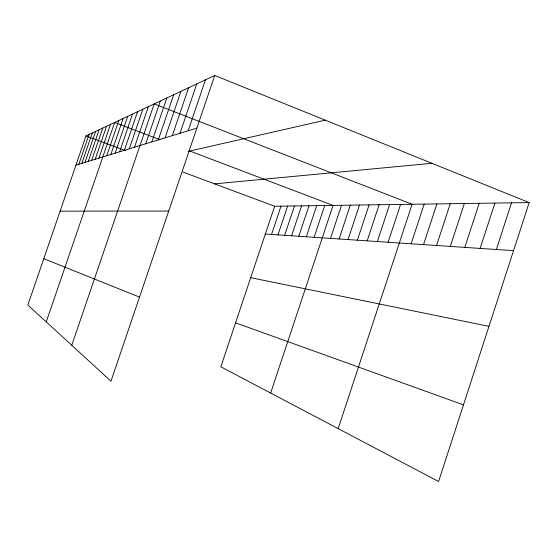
<?xml version="1.0" encoding="UTF-8"?>
<svg xmlns="http://www.w3.org/2000/svg" width="557" height="557" viewBox="0 0 557 557"><rect width="100%" height="100%" fill="white"/><g stroke="black" fill="none" stroke-linecap="round" stroke-linejoin="round"><path stroke-width="0.84" d="M496.35 249.501L511.528 202.845M529.15 202.595L438.589 481.52L220.837 366.819L274.636 206.243L529.15 202.595L214.73 75.48L85.987 135.922L27.85 305.027L110.982 381.211L214.73 75.48M450.3 246.417L464.336 203.521M464.803 247.385L479.201 203.312M480.127 248.415L494.908 203.082M411.122 243.792L424.183 204.099M423.515 244.62L436.883 203.918M436.556 245.491L450.251 203.723M367.167 240.847L379.108 204.746M377.395 241.529L389.594 204.593M388.104 242.246L400.58 204.44M338.176 428.625L412.096 204.273L154.192 103.901L71.776 345.277M270.639 393.047L333.065 205.408L189.805 151.031M330.51 238.389L341.511 205.289M339.088 238.967L350.311 205.157M348.041 239.566L359.495 205.032M357.392 240.192L369.082 204.892M277.978 234.866L287.614 206.062M284.662 235.319L294.472 205.965M291.603 235.785L301.595 205.86M298.817 236.265L308.996 205.756M306.322 236.767L316.696 205.644M314.134 237.289L324.71 205.526M271.538 234.441L281.007 206.153M172.315 135.63L188.614 87.741M179.995 133.276L196.781 83.905M188.162 130.777L205.47 79.825M119.623 151.776L132.524 114.074M124.336 150.334L137.544 111.713M129.287 148.816L142.815 109.242M134.495 147.222L148.357 106.638M145.746 143.776L160.332 101.019M151.838 141.903L166.815 97.976M158.279 139.932L173.673 94.76M165.088 137.844L180.921 91.355M78.836 164.273L89.085 134.467M81.858 163.347L92.295 132.956M84.998 162.386L95.644 131.389M88.264 161.384L99.125 129.753M91.668 160.346L102.753 128.047M95.219 159.253L106.533 126.272M98.923 158.118L110.481 124.42M46.252 321.89L114.61 122.484L159.929 139.689M106.721 155.73L118.787 120.521M110.829 154.47L123.16 118.474M115.125 153.154L127.734 116.322M75.933 165.164L196.872 128.103M188.196 151.4L325.26 120.159M214.626 183.873L431.947 163.292M60.128 211.145L168.729 211.054M265.334 234.024L513.547 250.65M250.699 277.685L488.962 326.36M235.576 322.837L463.48 404.855M85.987 135.922L125.778 150.752M182.877 172.036L274.636 206.243M43.78 258.692L139.529 297.104"/></g></svg>
